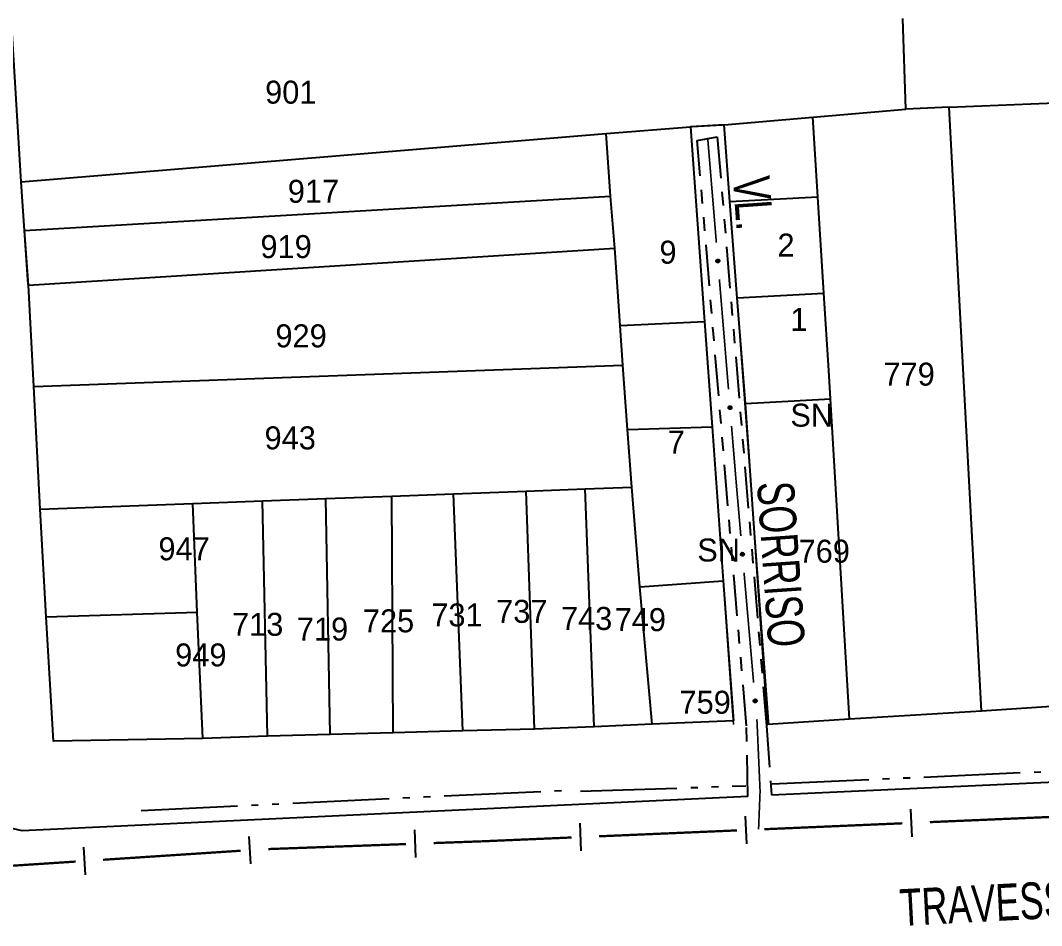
# Model space of a CAD drawing. Extents: x 201053 to 202535, y 4855063 to 4857394.
# Drawn here: x 201901.9 to 202012.9, y 4856032.1 to 4856130.5 of the extents above; entities that cross this region are included whole.
import ezdxf
from ezdxf.enums import TextEntityAlignment as Align

# ---------------------------------------------------------------- set-up
doc = ezdxf.new("R2010")
doc.units = 0
doc.header["$LTSCALE"] = 1.5
doc.header["$MEASUREMENT"] = 0
for name, pattern in [('TRACO_05', [11, 7, -1, 0.5, -1, 0.5, -1]), ('TRACO_11', [8, 3, -1, 3, -1]), ('TRACO_25', [8, 3, -1, 1, -1, 1, -1])]:
    doc.linetypes.add(name, pattern=pattern)
for name, color, linetype in [('CD_MALHA_LOTES', 7, 'CONTINUOUS'), ('HD-VALAS-DRENOS', 170, 'CONTINUOUS'), ('LM-LIM-SETORES-BAIRROS', 250, 'CONTINUOUS'), ('RU-QUADRA', 210, 'CONTINUOUS'), ('SV-EIXO-RUA-N-PAV', 6, 'CONTINUOUS'), ('SV-RUA-NAO-PAV', 7, 'CONTINUOUS'), ('SV-RUA-PAVIM', 7, 'CONTINUOUS'), ('SV-TXT-RUA-N-PAV', 7, 'CONTINUOUS'), ('SV-TXT-RUA-PAV', 7, 'CONTINUOUS'), ('Th_NmrPort', 7, 'CONTINUOUS')]:
    doc.layers.add(name, color=color, linetype=linetype)
doc.styles.add('ARIAL', font='ARIAL.SHX')

msp = doc.modelspace()

# ---------------------------------------------------------------- linework, layer by layer
at = {"layer": 'CD_MALHA_LOTES', "linetype": 'Continuous', "flags": 128}
for points in [[(201901.94, 4856112.99), (201900.81, 4856131.59)], [(201998.15, 4856120.9), (201997.83, 4856130.74)], [(202002.86, 4856121.1), (201998.15, 4856120.9)], [(202002.86, 4856121.1), (202018.83, 4856121.76)], [(202006.38, 4856055.44), (202002.86, 4856121.1)], [(201978.39, 4856119.18), (201988.05, 4856120.02)], [(201988.05, 4856120.02), (201998.15, 4856120.9)], [(201988.59, 4856111.37), (201988.05, 4856120.02)], [(201965.55, 4856118.23), (201974.75, 4856118.98)], [(201978.39, 4856119.18), (201974.75, 4856118.98)], [(201974.75, 4856118.98), (201976.26, 4856097.81)], [(201979.02, 4856110.86), (201978.39, 4856119.18)], [(201901.94, 4856112.99), (201965.55, 4856118.23)], [(201966.04, 4856111.42), (201965.55, 4856118.23)], [(201902.31, 4856107.69), (201901.94, 4856112.99)], [(201902.31, 4856107.69), (201966.04, 4856111.42)], [(201966.52, 4856105.78), (201966.04, 4856111.42)], [(201979.02, 4856110.86), (201988.59, 4856111.37)], [(201989.24, 4856100.88), (201988.59, 4856111.37)], [(201979.82, 4856100.37), (201979.02, 4856110.86)], [(201902.73, 4856101.76), (201902.72, 4856101.85), (201902.31, 4856107.69)], [(201902.73, 4856101.76), (201966.52, 4856105.78)], [(201967.09, 4856097.36), (201966.52, 4856105.78)], [(201903.32, 4856090.75), (201902.73, 4856101.76)], [(201979.82, 4856100.37), (201989.24, 4856100.88)], [(201980.7, 4856088.9), (201979.82, 4856100.37)], [(201989.95, 4856089.4), (201989.76, 4856092.49), (201989.24, 4856100.88)], [(201967.09, 4856097.36), (201976.26, 4856097.81)], [(201976.26, 4856097.81), (201977.08, 4856086.34)], [(201967.38, 4856093.05), (201967.09, 4856097.36)], [(201903.32, 4856090.75), (201967.38, 4856093.05)], [(201967.88, 4856086.05), (201967.38, 4856093.05)], [(201904.03, 4856077.4), (201903.32, 4856090.75)], [(201980.7, 4856088.9), (201989.95, 4856089.4)], [(201992.01, 4856054.56), (201983.16, 4856054.01), (201980.7, 4856088.9)], [(201992.01, 4856054.56), (201989.95, 4856089.4)], [(201967.88, 4856086.05), (201977.08, 4856086.34)], [(201968.34, 4856079.79), (201967.88, 4856086.05)], [(201977.08, 4856086.34), (201978.28, 4856069.62)], [(201935.07, 4856078.55), (201942.25, 4856078.82)], [(201942.25, 4856078.82), (201948.95, 4856079.07)], [(201942.39, 4856053.1), (201942.25, 4856078.82)], [(201948.95, 4856079.07), (201956.85, 4856079.36)], [(201949.98, 4856053.29), (201948.95, 4856079.07)], [(201956.85, 4856079.36), (201963.26, 4856079.6)], [(201957.77, 4856053.47), (201956.85, 4856079.36)], [(201963.26, 4856079.6), (201968.34, 4856079.79)], [(201964.25, 4856053.74), (201963.26, 4856079.6)], [(201969.24, 4856068.96), (201968.34, 4856079.79)], [(201904.03, 4856077.4), (201920.62, 4856078.02)], [(201920.62, 4856078.02), (201928.18, 4856078.3)], [(201921.1, 4856066.2), (201920.62, 4856078.02)], [(201928.18, 4856078.3), (201935.07, 4856078.55)], [(201928.74, 4856052.74), (201928.18, 4856078.3)], [(201935.54, 4856052.92), (201935.07, 4856078.55)], [(201904.66, 4856065.71), (201904.03, 4856077.4)], [(201969.24, 4856068.96), (201978.28, 4856069.62)], [(201970.55, 4856054.02), (201969.24, 4856068.96)], [(201978.28, 4856069.62), (201979.4, 4856054.38), (201970.55, 4856054.02)], [(201904.66, 4856065.71), (201921.1, 4856066.2)], [(201921.72, 4856052.46), (201905.47, 4856052.19), (201904.66, 4856065.71)], [(201921.72, 4856052.46), (201921.1, 4856066.2)], [(202024.87, 4856056.66), (202006.38, 4856055.44)], [(202006.38, 4856055.44), (201992.01, 4856054.56)], [(201949.98, 4856053.29), (201942.39, 4856053.1)], [(201957.77, 4856053.47), (201949.98, 4856053.29)], [(201964.25, 4856053.74), (201957.77, 4856053.47)], [(201970.55, 4856054.02), (201964.25, 4856053.74)], [(201928.74, 4856052.74), (201921.72, 4856052.46)], [(201935.54, 4856052.92), (201928.74, 4856052.74)], [(201942.39, 4856053.1), (201935.54, 4856052.92)]]:
    msp.add_lwpolyline(points, dxfattribs=at)
at = {"layer": 'HD-VALAS-DRENOS', "linetype": 'TRACO_05'}
for points in [[(201983.62, 4856047.53, 14.2), (202067.91, 4856051.37, 14.2), (202100.41, 4856052.64, 13.71), (202104.73, 4856053.44, 13.71)], [(201915, 4856044.65, 14.41), (201960.88, 4856046.84, 14.2)], [(201962.77, 4856046.73, 14.2), (201980.76, 4856047.34, 14.2)]]:
    msp.add_polyline3d(points, dxfattribs=at)
at = {"layer": 'LM-LIM-SETORES-BAIRROS'}
for points in [[(201998.824893, 4856041.795548), (201998.696439, 4856044.792797)], [(201962.857909, 4856040.254105), (201962.729455, 4856043.251354)], [(201980.841401, 4856041.024827), (201980.712947, 4856044.022075)], [(201944.862646, 4856039.531726), (201944.753877, 4856042.529753)], [(201926.920512, 4856038.839474), (201926.723948, 4856041.833028)], [(201908.959191, 4856037.660091), (201908.762627, 4856040.653645)]]:
    msp.add_lwpolyline(points, dxfattribs=at)
at = {"layer": 'LM-LIM-SETORES-BAIRROS', "const_width": 0.25}
for points in [[(201982.77534, 4856042.609087), (201997.761583, 4856043.251355)], [(202000.758832, 4856043.379808), (202015.745075, 4856044.022077)], [(201964.791848, 4856041.838365), (201979.778091, 4856042.480633)], [(201928.818781, 4856040.450636), (201943.808919, 4856040.994483)], [(201946.806947, 4856041.103252), (201951.803659, 4856041.284535)], [(201951.803659, 4856041.284535), (201952.23, 4856041.3)], [(201952.23, 4856041.3), (201961.794599, 4856041.709912)], [(201910.856611, 4856039.287911), (201925.824379, 4856040.27073)], [(201893.07, 4856038.12), (201907.863058, 4856039.091347)]]:
    msp.add_lwpolyline(points, dxfattribs=at)
at = {"layer": 'RU-QUADRA', "linetype": 'Continuous', "flags": 128}
msp.add_lwpolyline([(202024.87, 4856056.66), (202006.38, 4856055.44), (201992.01, 4856054.56), (201983.16, 4856054.01), (201980.7, 4856088.9), (201979.82, 4856100.37), (201979.02, 4856110.86), (201978.39, 4856119.18), (201974.75, 4856118.98), (201976.26, 4856097.81), (201977.08, 4856086.34), (201978.28, 4856069.62), (201979.4, 4856054.38), (201970.55, 4856054.02), (201964.25, 4856053.74), (201957.77, 4856053.47), (201949.98, 4856053.29), (201942.39, 4856053.1), (201935.54, 4856052.92), (201928.74, 4856052.74), (201921.72, 4856052.46), (201905.47, 4856052.19), (201904.66, 4856065.71), (201904.03, 4856077.4), (201903.32, 4856090.75), (201902.73, 4856101.76), (201902.31, 4856107.69), (201901.94, 4856112.99), (201900.81, 4856131.59)], dxfattribs=at)
at = {"layer": 'SV-EIXO-RUA-N-PAV', "const_width": 0.18}
for points in [[(201976.637556, 4856117.345931), (201976.6, 4856117.8)], [(201977.544256, 4856106.383363), (201976.637556, 4856117.345931)], [(201978.863093, 4856090.43781), (201977.873965, 4856102.396975)], [(201979.69, 4856080.44), (201979.192803, 4856086.451421)], [(201979.773894, 4856079.47559), (201979.69, 4856080.44)], [(201980.207206, 4856074.494401), (201979.773894, 4856079.47559)], [(201981.593805, 4856058.554597), (201980.553856, 4856070.50945)], [(201981.97, 4856054.23), (201981.940454, 4856054.569646)], [(201981.99901, 4856053.571568), (201981.97, 4856054.23)], [(201982.3, 4856046.74), (201981.99901, 4856053.571568)], [(201982.132876, 4856042.581552), (201982.293502, 4856046.578326)], [(201982.293502, 4856046.578326), (201982.3, 4856046.74)]]:
    msp.add_lwpolyline(points, dxfattribs=at)
at = {"layer": 'SV-EIXO-RUA-N-PAV'}
for points in [[(201977.611248, 4856104.237903), (201977.573487, 4856104.268987), (201977.54739, 4856104.303423), (201977.53389, 4856104.338409), (201977.530022, 4856104.372436), (201977.529986, 4856104.407693), (201977.537792, 4856104.443247), (201977.555197, 4856104.48079), (201977.586112, 4856104.518888), (201977.623145, 4856104.543303), (201977.656737, 4856104.558374), (201977.691986, 4856104.56445), (201977.726237, 4856104.563911), (201977.762901, 4856104.554581), (201977.800775, 4856104.536572), (201977.838331, 4856104.504559), (201977.863685, 4856104.470623), (201977.875854, 4856104.43644), (201977.881738, 4856104.400964), (201977.881343, 4856104.364969), (201977.87348, 4856104.330112), (201977.855278, 4856104.292012), (201977.82319, 4856104.255363), (201977.789632, 4856104.229689), (201977.755629, 4856104.217043), (201977.720572, 4856104.212037), (201977.68521, 4856104.21157), (201977.649143, 4856104.217929), (201977.611248, 4856104.237903)], [(201978.930085, 4856088.29235), (201978.892325, 4856088.323434), (201978.866227, 4856088.35787), (201978.852728, 4856088.392856), (201978.84886, 4856088.426883), (201978.848823, 4856088.46214), (201978.856629, 4856088.497694), (201978.874034, 4856088.535237), (201978.904949, 4856088.573334), (201978.941982, 4856088.59775), (201978.975575, 4856088.61282), (201979.010824, 4856088.618896), (201979.045075, 4856088.618358), (201979.081738, 4856088.609028), (201979.119612, 4856088.591019), (201979.157168, 4856088.559005), (201979.182522, 4856088.52507), (201979.194691, 4856088.490887), (201979.200575, 4856088.455411), (201979.200181, 4856088.419416), (201979.192317, 4856088.384559), (201979.174116, 4856088.346459), (201979.142027, 4856088.309809), (201979.108469, 4856088.284136), (201979.074466, 4856088.27149), (201979.039409, 4856088.266484), (201979.004048, 4856088.266017), (201978.967981, 4856088.272376), (201978.930085, 4856088.29235)], [(201980.283316, 4856072.349246), (201980.245424, 4856072.380168), (201980.21918, 4856072.414493), (201980.205532, 4856072.449422), (201980.201519, 4856072.483432), (201980.201333, 4856072.518688), (201980.208988, 4856072.554276), (201980.226233, 4856072.591892), (201980.256986, 4856072.630121), (201980.293915, 4856072.654693), (201980.327443, 4856072.669906), (201980.362666, 4856072.676132), (201980.396919, 4856072.675739), (201980.433622, 4856072.666565), (201980.471571, 4856072.648717), (201980.509264, 4856072.616864), (201980.534761, 4856072.583036), (201980.547075, 4856072.548905), (201980.55311, 4856072.513455), (201980.552869, 4856072.477458), (201980.545154, 4856072.442568), (201980.527114, 4856072.404391), (201980.495182, 4856072.367606), (201980.461733, 4856072.34179), (201980.427784, 4856072.328999), (201980.392749, 4856072.323844), (201980.35739, 4856072.323227), (201980.321296, 4856072.329433), (201980.283316, 4856072.349246)], [(201981.669915, 4856056.409442), (201981.632022, 4856056.440364), (201981.605779, 4856056.474689), (201981.592131, 4856056.509618), (201981.588118, 4856056.543628), (201981.587932, 4856056.578885), (201981.595587, 4856056.614472), (201981.612832, 4856056.652088), (201981.643584, 4856056.690317), (201981.680514, 4856056.71489), (201981.714042, 4856056.730102), (201981.749265, 4856056.736328), (201981.783517, 4856056.735935), (201981.820221, 4856056.726762), (201981.85817, 4856056.708913), (201981.895862, 4856056.67706), (201981.92136, 4856056.643232), (201981.933674, 4856056.609101), (201981.939709, 4856056.573651), (201981.939468, 4856056.537654), (201981.931752, 4856056.502764), (201981.913713, 4856056.464588), (201981.881781, 4856056.427802), (201981.848332, 4856056.401986), (201981.814383, 4856056.389196), (201981.779348, 4856056.38404), (201981.743988, 4856056.383423), (201981.707895, 4856056.389629), (201981.669915, 4856056.409442)]]:
    msp.add_lwpolyline(points, close=True, dxfattribs=at)
for points in [[(201977.54739, 4856104.303423), (201977.529986, 4856104.407693)], [(201977.558526, 4856104.288553), (201977.535602, 4856104.416729)], [(201977.573487, 4856104.268987), (201977.537792, 4856104.443247)], [(201977.591368, 4856104.25567), (201977.547524, 4856104.454683)], [(201977.611248, 4856104.237903), (201977.555197, 4856104.48079)], [(201977.631919, 4856104.228902), (201977.57282, 4856104.496482)], [(201977.649143, 4856104.217929), (201977.586112, 4856104.518888)], [(201977.666928, 4856104.219475), (201977.604567, 4856104.526491)], [(201977.68521, 4856104.21157), (201977.623145, 4856104.543303)], [(201977.701487, 4856104.215488), (201977.638574, 4856104.545734)], [(201977.720572, 4856104.212037), (201977.656737, 4856104.558374)], [(201977.738316, 4856104.217165), (201977.677111, 4856104.559875)], [(201977.755629, 4856104.217043), (201977.691986, 4856104.56445)], [(201977.773111, 4856104.226888), (201977.709861, 4856104.561214)], [(201977.789632, 4856104.229689), (201977.726237, 4856104.563911)], [(201977.807231, 4856104.244771), (201977.746005, 4856104.554619)], [(201977.82319, 4856104.255363), (201977.762901, 4856104.554581)], [(201977.837393, 4856104.277388), (201977.782599, 4856104.542585)], [(201977.855278, 4856104.292012), (201977.800775, 4856104.536572)], [(201977.861554, 4856104.316354), (201977.820655, 4856104.512872)], [(201977.87348, 4856104.330112), (201977.838331, 4856104.504559)], [(201977.876421, 4856104.351813), (201977.852024, 4856104.481237)], [(201977.881343, 4856104.364969), (201977.863685, 4856104.470623)], [(201978.866227, 4856088.35787), (201978.848823, 4856088.46214)], [(201978.877363, 4856088.343), (201978.854439, 4856088.471176)], [(201978.892325, 4856088.323434), (201978.856629, 4856088.497694)], [(201978.910205, 4856088.310117), (201978.866361, 4856088.50913)], [(201978.930085, 4856088.29235), (201978.874034, 4856088.535237)], [(201978.950756, 4856088.283349), (201978.891657, 4856088.550928)], [(201978.967981, 4856088.272376), (201978.904949, 4856088.573334)], [(201978.985765, 4856088.273922), (201978.923404, 4856088.580938)], [(201979.004048, 4856088.266017), (201978.941982, 4856088.59775)], [(201979.020324, 4856088.269935), (201978.957411, 4856088.600181)], [(201979.039409, 4856088.266484), (201978.975575, 4856088.61282)], [(201979.057154, 4856088.271611), (201978.995948, 4856088.614321)], [(201979.074466, 4856088.27149), (201979.010824, 4856088.618896)], [(201979.091948, 4856088.281335), (201979.028698, 4856088.615661)], [(201979.108469, 4856088.284136), (201979.045075, 4856088.618358)], [(201979.126068, 4856088.299218), (201979.064842, 4856088.609066)], [(201979.142027, 4856088.309809), (201979.081738, 4856088.609028)], [(201979.15623, 4856088.331835), (201979.101436, 4856088.597032)], [(201979.174116, 4856088.346459), (201979.119612, 4856088.591019)], [(201979.180391, 4856088.370801), (201979.139492, 4856088.567319)], [(201979.192317, 4856088.384559), (201979.157168, 4856088.559005)], [(201979.195258, 4856088.40626), (201979.170862, 4856088.535684)], [(201979.200181, 4856088.419416), (201979.182522, 4856088.52507)], [(201980.21918, 4856072.414493), (201980.201333, 4856072.518688)], [(201980.230379, 4856072.399671), (201980.206911, 4856072.527748)], [(201980.245424, 4856072.380168), (201980.208988, 4856072.554276)], [(201980.26336, 4856072.366928), (201980.218671, 4856072.565753)], [(201980.283316, 4856072.349246), (201980.226233, 4856072.591892)], [(201980.304025, 4856072.340333), (201980.243789, 4856072.607658)], [(201980.321296, 4856072.329433), (201980.256986, 4856072.630121)], [(201980.339074, 4856072.331054), (201980.275409, 4856072.637802)], [(201980.35739, 4856072.323227), (201980.293915, 4856072.654693)], [(201980.37365, 4856072.327214), (201980.309334, 4856072.657189)], [(201980.392749, 4856072.323844), (201980.327443, 4856072.669906)], [(201980.410471, 4856072.329047), (201980.34781, 4856072.671494)], [(201980.427784, 4856072.328999), (201980.362666, 4856072.676132)], [(201980.445224, 4856072.338919), (201980.380553, 4856072.672973)], [(201980.461733, 4856072.34179), (201980.396919, 4856072.675739)], [(201980.479268, 4856072.356947), (201980.416725, 4856072.666531)], [(201980.495182, 4856072.367606), (201980.433622, 4856072.666565)], [(201980.509291, 4856072.389691), (201980.45337, 4856072.654653)], [(201980.527114, 4856072.404391), (201980.471571, 4856072.648717)], [(201980.533286, 4856072.42876), (201980.491552, 4856072.625102)], [(201980.545154, 4856072.442568), (201980.509264, 4856072.616864)], [(201980.548002, 4856072.464282), (201980.523056, 4856072.593601)], [(201980.552869, 4856072.477458), (201980.534761, 4856072.583036)], [(201981.605779, 4856056.474689), (201981.587932, 4856056.578885)], [(201981.616978, 4856056.459867), (201981.593509, 4856056.587944)], [(201981.632022, 4856056.440364), (201981.595587, 4856056.614472)], [(201981.649959, 4856056.427124), (201981.60527, 4856056.625949)], [(201981.669915, 4856056.409442), (201981.612832, 4856056.652088)], [(201981.690623, 4856056.400529), (201981.630388, 4856056.667854)], [(201981.707895, 4856056.389629), (201981.643584, 4856056.690317)], [(201981.725672, 4856056.391251), (201981.662007, 4856056.697998)], [(201981.743988, 4856056.383423), (201981.680514, 4856056.71489)], [(201981.760248, 4856056.38741), (201981.695932, 4856056.717386)], [(201981.779348, 4856056.38404), (201981.714042, 4856056.730102)], [(201981.79707, 4856056.389243), (201981.734409, 4856056.73169)], [(201981.814383, 4856056.389196), (201981.749265, 4856056.736328)], [(201981.831823, 4856056.399115), (201981.767152, 4856056.733169)], [(201981.848332, 4856056.401986), (201981.783517, 4856056.735935)], [(201981.865866, 4856056.417143), (201981.803324, 4856056.726728)], [(201981.881781, 4856056.427802), (201981.820221, 4856056.726762)], [(201981.89589, 4856056.449887), (201981.839969, 4856056.714849)], [(201981.913713, 4856056.464588), (201981.85817, 4856056.708913)], [(201981.919885, 4856056.488956), (201981.878151, 4856056.685298)], [(201981.931752, 4856056.502764), (201981.895862, 4856056.67706)], [(201981.934601, 4856056.524478), (201981.909655, 4856056.653797)], [(201981.939468, 4856056.537654), (201981.92136, 4856056.643232)]]:
    msp.add_lwpolyline(points, dxfattribs=at)
at = {"layer": 'SV-RUA-NAO-PAV', "linetype": 'TRACO_25'}
msp.add_polyline3d([(201980.96, 4856046.16, 14.06), (201980.82, 4856053.84, 14.06), (201975.47, 4856117.49, 14.06), (201977.65, 4856117.89, 14.06), (201983, 4856053.84, 14.06), (201983.53, 4856046.3, 14.06)], dxfattribs=at)
at = {"layer": 'SV-RUA-PAVIM', "linetype": 'TRACO_11', "const_width": 0.18, "flags": 128}
msp.add_lwpolyline([(201979.41, 4856053.97), (201974.75, 4856118.98), (201978.39, 4856119.18), (201983.23, 4856054.12)], dxfattribs=at)
at = {"layer": 'SV-RUA-PAVIM', "linetype": 'Continuous'}
for points in [[(201980.96, 4856046.16, 14.06), (201902.05, 4856042.44, 14.38), (201898.71, 4856043.2, 14.38), (201896.51, 4856046.47, 14.38), (201887.33, 4856213.59, 14.38), (201885.09, 4856254.33, 13.88), (201885.7, 4856256.07, 13.88), (201886.53, 4856257.07, 13.88), (201887.7, 4856257.91, 13.88), (201889.29, 4856258.33, 13.88), (201923.65, 4856260.4, 13.88), (201976.34, 4856263.37, 13.88)], [(202098.22, 4856227.89, 13.97), (202109.24, 4856055.81, 13.5), (202107.92, 4856053.17, 13.5), (202104.38, 4856051.74, 13.57), (202070.29, 4856050.22, 13.57), (202048.45, 4856049.28, 14.06), (201983.53, 4856046.3, 14.06)]]:
    msp.add_polyline3d(points, dxfattribs=at)

# ---------------------------------------------------------------- texts
at = {"layer": 'SV-TXT-RUA-N-PAV', "style": 'ARIAL', "width": 0.7}
for s, p in [('VL.', (201979.34, 4856113.46)), ('SORRISO', (201981.96, 4856080.28))]:
    msp.add_text(s, height=4, rotation=274, dxfattribs=at).set_placement(p)
at = {"layer": 'SV-TXT-RUA-PAV', "style": 'ARIAL', "width": 0.7}
msp.add_text('TRAVESSA', height=4, rotation=3, dxfattribs=at).set_placement((201997.590185, 4856032.08072))
at = {"layer": 'Th_NmrPort', "color": 1}
for s, p in [('901', (201928.476522, 4856122.740485)), ('917', (201930.940116, 4856111.963044)), ('919', (201927.966522, 4856105.950485)), ('9', (201971.357858, 4856105.343958)), ('2', (201984.187858, 4856106.113958)), ('1', (201985.597858, 4856098.033958)), ('929', (201929.597657, 4856096.246276)), ('779', (201995.716693, 4856092.086999)), ('SN', (201985.592275, 4856087.620478)), ('943', (201928.414308, 4856085.158137)), ('7', (201972.257858, 4856084.693958)), ('947', (201916.874308, 4856073.098137)), ('SN', (201975.467858, 4856072.963958)), ('769', (201986.487858, 4856072.833958)), ('725', (201939.107858, 4856065.263958)), ('731', (201946.547858, 4856065.903958)), ('737', (201953.597858, 4856066.293958)), ('743', (201960.647858, 4856065.523958)), ('749', (201966.487858, 4856065.393958)), ('713', (201924.877858, 4856064.883958)), ('719', (201931.927858, 4856064.373958)), ('949', (201918.697657, 4856061.556276)), ('759', (201973.537858, 4856056.413958))]:
    msp.add_text(s, height=2.5, dxfattribs=at).set_placement(p, align=Align.MIDDLE_LEFT)

doc.saveas('drawing.dxf')
